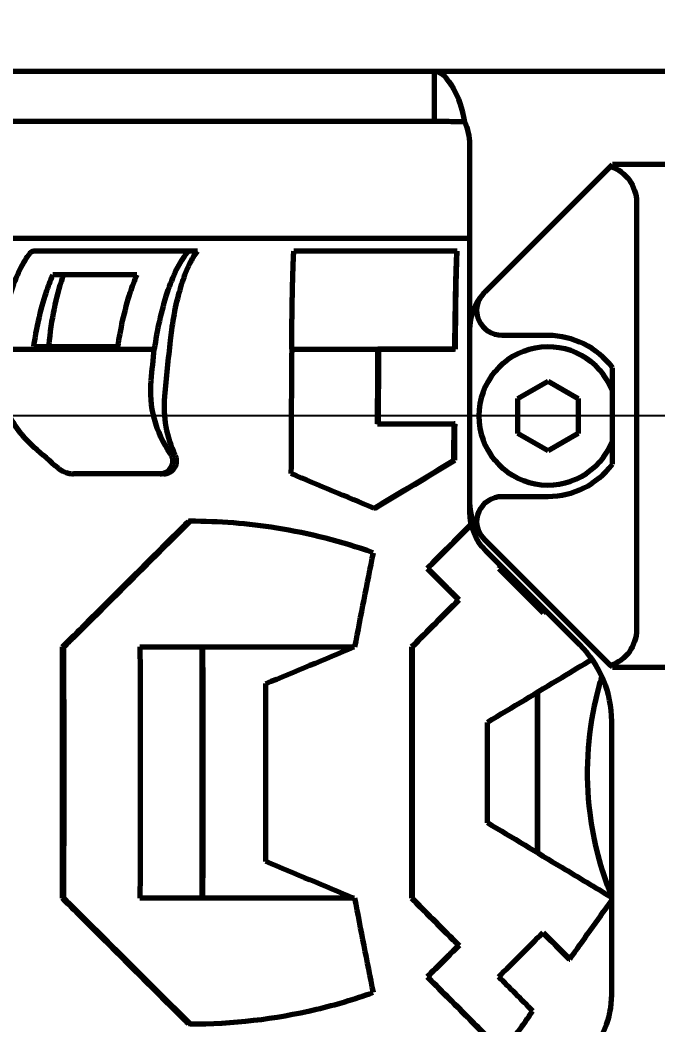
# Model space of a CAD drawing. Header units: millimetres. Extents: x 0 to 1189, y 0 to 841.
# Drawn here: x 562.29 to 587.65, y 663.66 to 703.63 of the extents above; entities that cross this region are included whole.
import ezdxf

# ---------------------------------------------------------------- set-up
doc = ezdxf.new("R2010")
doc.units = ezdxf.units.MM
doc.header["$LTSCALE"] = 0.75
doc.layers.add('FD_Dimensions', color=7, linetype='Continuous', lineweight=35)
doc.layers.add('Visible', color=7, linetype='Continuous', lineweight=70)
doc.styles.get("Standard").update_dxf_attribs({"font": 'arial.ttf'})
doc.dimstyles.new('Dim-ISO-25', dxfattribs={"dimtxt": 3.5, "dimasz": 3.5, "dimexe": 2.1, "dimexo": 2.1, "dimgap": 1.4, "dimtad": 1, "dimzin": 12, "dimdsep": 46, "dimtxsty": 'Standard', "dimcen": 0, "dimazin": 3, "dimtp": 0.1, "dimtm": 0.1, "dimtfac": 0.714286, "dimtmove": 0, "dimatfit": 3, "dimfxl": 1, "dimtzin": 12, "dimarcsym": 0})

# ---------------------------------------------------------------- blocks, each defined once
blk = doc.blocks.new('*D22')
at = {"layer": 'Defpoints', "color": 0, "transparency": 16777216}
for p in [(782.392664, 721.546639), (539.216927, 643.8848), (782.392664, 643.8848)]:
    blk.add_point(p, dxfattribs=at)
at = {"layer": 'FD_Dimensions', "color": 0, "lineweight": -2, "transparency": 16777216}
for p, q in [((539.216927, 645.9848), (539.216927, 723.646639)), ((782.392664, 645.9848), (782.392664, 723.646639)), ((542.716927, 721.546639), (778.892664, 721.546639))]:
    blk.add_line(p, q, dxfattribs=at)
at = {"layer": 'FD_Dimensions', "color": 0, "transparency": 16777216}
for points in [[(542.716927, 722.129972), (542.716927, 720.963305), (539.216927, 721.546639)], [(778.892664, 722.129972), (778.892664, 720.963305), (782.392664, 721.546639)]]:
    blk.add_solid(points, dxfattribs=at)
at = {"layer": 'FD_Dimensions', "color": 0, "transparency": 16777216, "insert": (660.804796, 724.734838), "char_height": 3.5, "attachment_point": 5}
blk.add_mtext('243.18', dxfattribs=at)
blk = doc.blocks.new('*D23')
at = {"layer": 'Defpoints', "color": 0, "transparency": 16777216}
for p in [(787.031087, 730.453835), (534.578504, 673.694799), (787.031087, 673.694799)]:
    blk.add_point(p, dxfattribs=at)
at = {"layer": 'FD_Dimensions', "color": 0, "lineweight": -2, "transparency": 16777216}
for p, q in [((534.578504, 675.794799), (534.578504, 732.553835)), ((787.031087, 675.794799), (787.031087, 732.553835)), ((538.078504, 730.453835), (783.531087, 730.453835))]:
    blk.add_line(p, q, dxfattribs=at)
at = {"layer": 'FD_Dimensions', "color": 0, "transparency": 16777216}
for points in [[(538.078504, 731.037168), (538.078504, 729.870501), (534.578504, 730.453835)], [(783.531087, 731.037168), (783.531087, 729.870501), (787.031087, 730.453835)]]:
    blk.add_solid(points, dxfattribs=at)
at = {"layer": 'FD_Dimensions', "color": 0, "transparency": 16777216, "insert": (660.804796, 733.64084), "char_height": 3.5, "attachment_point": 5}
blk.add_mtext('252.45', dxfattribs=at)
blk = doc.blocks.new('*D24')
at = {"layer": 'Defpoints', "color": 0, "transparency": 16777216}
for p in [(767.666705, 712.0948), (553.627143, 701.5948), (767.666705, 701.5948)]:
    blk.add_point(p, dxfattribs=at)
at = {"layer": 'FD_Dimensions', "color": 0, "lineweight": -2, "transparency": 16777216}
for p, q in [((553.627143, 703.6948), (553.627143, 714.1948)), ((767.666705, 703.6948), (767.666705, 714.1948)), ((557.127143, 712.0948), (764.166705, 712.0948))]:
    blk.add_line(p, q, dxfattribs=at)
at = {"layer": 'FD_Dimensions', "color": 0, "transparency": 16777216}
for points in [[(557.127143, 712.678134), (557.127143, 711.511467), (553.627143, 712.0948)], [(764.166705, 712.678134), (764.166705, 711.511467), (767.666705, 712.0948)]]:
    blk.add_solid(points, dxfattribs=at)
at = {"layer": 'FD_Dimensions', "color": 0, "transparency": 16777216, "insert": (660.646924, 715.281806), "char_height": 3.5, "attachment_point": 5}
blk.add_mtext('214.04', dxfattribs=at)
blk = doc.blocks.new('*D25')
at = {"layer": 'Defpoints', "color": 0, "transparency": 16777216}
for p in [(639.804796, 687.8848), (463.566121, 484.8848), (639.804796, 484.8848)]:
    blk.add_point(p, dxfattribs=at)
at = {"layer": 'FD_Dimensions', "color": 0, "lineweight": -2, "transparency": 16777216}
for p, q in [((637.704796, 687.8848), (461.466121, 687.8848)), ((463.566121, 684.3848), (463.566121, 488.3848)), ((637.704796, 484.8848), (461.466121, 484.8848))]:
    blk.add_line(p, q, dxfattribs=at)
at = {"layer": 'FD_Dimensions', "color": 0, "transparency": 16777216}
for points in [[(462.982788, 684.3848), (464.149454, 684.3848), (463.566121, 687.8848)], [(462.982788, 488.3848), (464.149454, 488.3848), (463.566121, 484.8848)]]:
    blk.add_solid(points, dxfattribs=at)
at = {"layer": 'FD_Dimensions', "color": 0, "transparency": 16777216, "insert": (460.377922, 586.3848), "char_height": 3.5, "attachment_point": 5, "rotation": 90}
blk.add_mtext('203', dxfattribs=at)

msp = doc.modelspace()

# ---------------------------------------------------------------- linework, layer by layer
at = {"layer": 'Visible'}
for p, q in [((560.781, 701.595), (573.798, 701.595)), ((573.798, 701.595), (576.344, 701.595)), ((576.344, 701.595), (578.767, 701.595)), ((578.767, 701.595), (742.843, 701.595)), ((578.767, 700.475), (578.767, 701.595)), ((578.767, 699.595), (578.767, 700.475)), ((573.798, 699.595), (560.781, 699.595)), ((576.344, 699.595), (573.798, 699.595)), ((578.767, 699.595), (576.344, 699.595)), ((580.165, 698.69), (580.165, 691.31)), ((580.797, 692.837), (585.771, 697.811)), ((585.771, 697.811), (585.845, 697.885)), ((588.505, 697.885), (585.845, 697.885)), ((586.805, 696.385), (586.805, 679.385)), ((580.165, 694.945), (544.651, 694.945)), ((569.047, 694.445), (562.821, 694.445)), ((569.344, 694.445), (569.047, 694.445)), ((579.656, 694.445), (573.18, 694.445)), ((579.675, 694.445), (579.656, 694.445)), ((566.934, 693.495), (563.598, 693.495)), ((580.165, 691.31), (580.165, 684.46)), ((583.285, 691.085), (581.461, 691.085)), ((561.416, 690.546), (567.629, 690.546)), ((562.838, 690.642), (566.17, 690.642)), ((573.092, 690.546), (579.567, 690.546)), ((579.567, 690.535), (576.523, 690.535)), ((579.567, 690.535), (579.567, 690.546)), ((579.606, 690.535), (579.567, 690.535)), ((585.845, 685.965), (585.845, 689.805)), ((582.085, 688.578), (583.285, 689.27)), ((583.285, 689.27), (584.485, 688.578)), ((582.085, 687.192), (582.085, 688.578)), ((584.485, 688.578), (584.485, 687.192)), ((576.506, 687.565), (579.55, 687.565)), ((579.588, 687.565), (579.55, 687.565)), ((583.285, 686.499), (582.085, 687.192)), ((584.485, 687.192), (583.285, 686.499)), ((579.58, 686.121), (579.543, 686.121)), ((567.865, 685.585), (564.42, 685.585)), ((568.012, 685.585), (567.865, 685.585)), ((580.165, 684.46), (580.165, 684.06)), ((581.461, 684.685), (583.285, 684.685)), ((576.408, 684.217), (576.372, 684.217)), ((569.051, 683.695), (568.993, 683.695)), ((585.771, 677.959), (580.797, 682.932)), ((580.797, 682.532), (584.539, 678.79)), ((578.476, 681.82), (578.502, 681.82)), ((579.727, 680.57), (579.753, 680.57)), ((563.975, 678.695), (564.034, 678.695)), ((567.06, 678.695), (575.591, 678.695)), ((577.857, 678.695), (577.882, 678.695)), ((585.845, 677.885), (585.771, 677.959)), ((585.845, 677.885), (588.505, 677.885)), ((585.805, 675.735), (585.805, 664.859)), ((563.975, 668.695), (564.034, 668.695)), ((575.591, 668.695), (567.06, 668.695)), ((577.857, 668.695), (577.882, 668.695)), ((579.727, 666.82), (579.753, 666.82)), ((584.123, 666.277), (584.148, 666.277)), ((578.476, 665.57), (578.502, 665.57)), ((569.051, 663.695), (568.993, 663.695))]:
    msp.add_line(p, q, dxfattribs=at)
at = {"layer": 'Visible', "extrusion": (0, 0, -1)}
for centre, radius, start, end in [((-578.005, 698.69), 2.16, 155.5302, 180), ((-581.485, 675.735), 4.32, 135, 180), ((-582.245, 664.859), 3.56, 180, 225)]:
    msp.add_arc(centre, radius, start, end, dxfattribs=at)
at = {"layer": 'Visible'}
for centre, radius, start, end in [((582.325, 691.31), 2.16, 138.099, 180), ((583.285, 687.885), 2.75, 21.423, 338.577), ((582.325, 684.46), 2.16, 180, 221.901), ((582.325, 684.06), 2.16, 180, 225)]:
    msp.add_arc(centre, radius, start, end, dxfattribs=at)
at = {"layer": 'Visible', "extrusion": (0, 0, -1)}
for centre, major_axis, ratio, start_param, end_param in [((585.305, 696.385), (-1.061, 1.061), 1, 1.101175, 2.356194), ((562.821, 693.443), (0, 1.002), 0.328594, -0.398314, 0.000055), ((573.18, 693.443), (0, 1.002), 0.020654, -0.398355, 0.000014), ((565.303, 689.054), (0, 5.891), 0.328579, -1.253794, -0.716888), ((581.461, 692.085), (-0.707, 0.707), 1, 3.926991, 6.229098), ((582.325, 691.31), (-1.527, 1.527), 1, 6.229098, 6.283185), ((572.068, 682.231), (2.054, 38.058), 0.24335, -1.3611, -1.354399), ((585.32, 673.707), (-0.001, 54.642), 0.328623, -1.293451, -1.250884), ((580.678, 673.709), (0, 54.634), 0.020629, -1.257725, -1.250889), ((585.324, 673.705), (0, 56.426), 0.328584, -1.290878, -1.267701), ((577.645, 673.696), (0, 56.838), 0.02066, -1.324304, -1.270013), ((577.643, 673.696), (0, 55.083), 0.020629, -1.316284, -1.260118), ((580.68, 673.7), (0, 56.445), 0.020644, -1.348927, -1.322619), ((580.678, 673.701), (0, 54.664), 0.020629, -1.34159, -1.314373), ((581.461, 683.685), (-0.707, 0.707), 1, 4.766476, 7.068583), ((582.325, 684.46), (-1.527, 1.527), 1, 4.712389, 4.766476), ((572.926, 674.222), (10.994, 54.945), 0.031093, 1.414362, 1.483085), ((579.653, 679.999), (-31.944, 31.941), 0.010087, 1.523859, 1.563022), ((574.13, 675.283), (33.359, 33.355), 0.010087, 1.360644, 1.363464), ((575.622, 673.235), (31.996, 31.993), 0.010056, 1.342642, 1.345608), ((585.305, 679.385), (1.061, 1.061), 1, 0.785398, 2.040417), ((577.074, 673.695), (0, 55.091), 0.014275, 1.479912, 1.66168), ((577.074, 673.695), (0, 56.845), 0.014275, 1.482724, 1.658869), ((582.077, 673.695), (0, 55.296), 0.014275, 1.513013, 1.62858), ((572.926, 673.167), (-10.994, 54.945), 0.031093, 1.658508, 1.72723), ((573.963, 671.942), (-33.507, 33.503), 0.010072, 1.677951, 1.734363), ((575.622, 674.155), (-31.996, 31.993), 0.010056, 1.795985, 1.829638), ((575.617, 674.157), (-33.294, 33.291), 0.010083, 1.787169, 1.819835), ((579.653, 667.39), (31.944, 31.941), 0.010087, 1.578571, 1.617734), ((579.686, 667.425), (33.229, 33.226), 0.010109, 1.578898, 1.616545)]:
    msp.add_ellipse(centre, major_axis=major_axis, ratio=ratio, start_param=start_param, end_param=end_param, dxfattribs=at)
at = {"layer": 'Visible'}
for centre, major_axis, ratio, start_param, end_param in [((583.285, 687.885), (2.263, 2.263), 1, 6.141288, 7.068583), ((577.657, 677.2), (-34.994, 29.044), 0.052235, 1.17785, 1.207315), ((583.285, 687.885), (-2.263, 2.263), 1, 2.356194, 3.28349), ((578.327, 683.759), (-38.381, 16), 0.007926, 1.436551, 1.523117), ((579.686, 679.965), (-33.229, 33.226), 0.010109, -1.562695, -1.525047), ((573.963, 675.447), (33.507, 33.503), 0.010072, -1.463642, -1.40723), ((575.617, 673.233), (33.294, 33.291), 0.010083, -1.354424, -1.351579), ((573.821, 678.514), (38.354, 15.973), 0.012153, 4.66151, 4.752857), ((580.075, 673.695), (0, 56.484), 0.014275, 4.676973, 4.747805), ((573.821, 668.875), (-38.354, 15.973), 0.012153, 4.671921, 4.763268), ((574.13, 672.107), (-33.359, 33.355), 0.010087, 4.463302, 4.505057), ((583.103, 665.794), (28.44, 40.018), 0.01166, 4.6397, 4.681094)]:
    msp.add_ellipse(centre, major_axis=major_axis, ratio=ratio, start_param=start_param, end_param=end_param, dxfattribs=at)
for points in [[(578.767, 701.595), (579.022, 701.595), (579.277, 701.333), (579.532, 700.896)], [(579.532, 700.896), (579.715, 700.584), (579.864, 700.115), (579.971, 699.585)], [(579.532, 699.591), (579.277, 699.593), (579.022, 699.595), (578.767, 699.595)], [(579.971, 699.585), (579.864, 699.587), (579.715, 699.59), (579.532, 699.591)], [(573.092, 690.546), (573.081, 688.962), (573.072, 687.298), (573.065, 685.598)], [(576.372, 684.217), (577.412, 684.843), (578.476, 685.481), (579.543, 686.121)], [(576.408, 684.217), (577.45, 684.843), (578.514, 685.482), (579.58, 686.121)], [(581.326, 681.82), (581.913, 681.233), (582.503, 680.642), (583.093, 680.052)], [(584.148, 666.277), (584.684, 667.03), (585.239, 667.813), (585.805, 668.611)], [(581.326, 665.57), (581.913, 666.157), (582.503, 666.747), (583.093, 667.338)]]:
    msp.add_open_spline(points, degree=3, dxfattribs=at)
for points, knots in [([(561.416, 690.546), (561.47, 690.919), (561.539, 691.304), (561.709, 692.079), (561.814, 692.462), (562.025, 693.106), (562.151, 693.426), (562.418, 693.968), (562.559, 694.194), (562.693, 694.366)], [-4.0816675, -4.0816675, -4.0816675, -4.0816675, -3.9618291, -3.9618291, -3.8252836, -3.8252836, -3.6886674, -3.6886674, -3.5563533, -3.5563533, -3.5563533, -3.5563533]), ([(568.918, 694.366), (568.781, 694.193), (568.638, 693.965), (568.367, 693.418), (568.24, 693.097), (568.027, 692.452), (567.922, 692.07), (567.751, 691.298), (567.683, 690.917), (567.629, 690.546)], [-0.8176817, -0.8176817, -0.8176817, -0.8176817, -0.683213, -0.683213, -0.5456153, -0.5456153, -0.4089137, -0.4089137, -0.2898807, -0.2898807, -0.2898807, -0.2898807]), ([(568.274, 690.89), (568.29, 691.032), (568.307, 691.169), (568.37, 691.636), (568.432, 691.989), (568.577, 692.648), (568.662, 692.953), (568.832, 693.468), (568.934, 693.725), (569.141, 694.143), (569.244, 694.312), (569.344, 694.445)], [0.1749452, 0.1749452, 0.1749452, 0.1749452, 0.2173491, 0.2173491, 0.3265611, 0.3265611, 0.4357731, 0.4357731, 0.5457679, 0.5457679, 0.6437449, 0.6437449, 0.6437449, 0.6437449]), ([(569.047, 694.445), (569.006, 694.445), (568.957, 694.416), (568.919, 694.367), (568.918, 694.367), (568.918, 694.366)], [0.44681284, 0.44681284, 0.44681284, 0.44681284, 0.48438099, 0.48438099, 0.4848196, 0.4848196, 0.4848196, 0.4848196]), ([(573.092, 690.546), (573.095, 690.919), (573.099, 691.304), (573.11, 692.079), (573.116, 692.462), (573.13, 693.106), (573.138, 693.426), (573.154, 693.968), (573.163, 694.194), (573.172, 694.366)], [0.2897036, 0.2897036, 0.2897036, 0.2897036, 0.409542, 0.409542, 0.5460875, 0.5460875, 0.6827036, 0.6827036, 0.8150178, 0.8150178, 0.8150178, 0.8150178]), ([(579.648, 694.366), (579.64, 694.193), (579.631, 693.965), (579.614, 693.418), (579.606, 693.097), (579.592, 692.452), (579.586, 692.07), (579.575, 691.298), (579.571, 690.917), (579.567, 690.546)], [3.5813627, 3.5813627, 3.5813627, 3.5813627, 3.7158313, 3.7158313, 3.8534291, 3.8534291, 3.9901307, 3.9901307, 4.1091636, 4.1091636, 4.1091636, 4.1091636]), ([(579.608, 690.89), (579.609, 691.032), (579.61, 691.169), (579.614, 691.636), (579.618, 691.989), (579.627, 692.648), (579.632, 692.953), (579.643, 693.468), (579.649, 693.725), (579.662, 694.143), (579.669, 694.312), (579.675, 694.445)], [0.1749452, 0.1749452, 0.1749452, 0.1749452, 0.2173491, 0.2173491, 0.3265611, 0.3265611, 0.4357731, 0.4357731, 0.5457679, 0.5457679, 0.6437449, 0.6437449, 0.6437449, 0.6437449]), ([(579.656, 694.445), (579.654, 694.445), (579.651, 694.416), (579.648, 694.367), (579.648, 694.367), (579.648, 694.366)], [0.44681284, 0.44681284, 0.44681284, 0.44681284, 0.48438099, 0.48438099, 0.4848196, 0.4848196, 0.4848196, 0.4848196]), ([(562.838, 690.642), (562.89, 690.985), (562.953, 691.335), (563.117, 692.08), (563.222, 692.463), (563.408, 693.029), (563.499, 693.271), (563.598, 693.495)], [-4.069161, -4.069161, -4.069161, -4.069161, -3.9594341, -3.9594341, -3.8229021, -3.8229021, -3.7194059, -3.7194059, -3.7194059, -3.7194059]), ([(566.934, 693.495), (566.834, 693.27), (566.741, 693.025), (566.554, 692.458), (566.449, 692.075), (566.286, 691.332), (566.222, 690.983), (566.17, 690.642)], [-0.6503544, -0.6503544, -0.6503544, -0.6503544, -0.5458766, -0.5458766, -0.409261, -0.409261, -0.2999653, -0.2999653, -0.2999653, -0.2999653]), ([(561.403, 690.423), (561.389, 690.284), (561.381, 690.144), (561.371, 689.372), (561.489, 688.755), (561.964, 687.629), (562.313, 687.13), (562.79, 686.69), (562.823, 686.661), (562.856, 686.632)], [2.3628766, 2.3628766, 2.3628766, 2.3628766, 2.4067943, 2.4067943, 2.6057136, 2.6057136, 2.8021395, 2.8021395, 2.8164491, 2.8164491, 2.8164491, 2.8164491]), ([(568.279, 686.379), (567.984, 686.801), (567.765, 687.269), (567.5, 688.262), (567.457, 688.778), (567.505, 689.294)], [-0.3219243, -0.3219243, -0.3219243, -0.3219243, -0.1609373, -0.1609373, 0, 0, 0, 0]), ([(568.468, 686.307), (568.297, 686.673), (568.172, 687.059), (568.03, 687.851), (568.012, 688.253), (568.049, 688.658), (568.049, 688.663), (568.049, 688.667)], [-0.2529301, -0.2529301, -0.2529301, -0.2529301, -0.1264637, -0.1264637, -0.0014004, -0.0014004, 0, 0, 0, 0]), ([(567.865, 685.585), (567.9, 685.585), (567.935, 685.589), (568.015, 685.607), (568.06, 685.623), (568.158, 685.677), (568.209, 685.719), (568.289, 685.816), (568.319, 685.869), (568.36, 685.986), (568.37, 686.05), (568.365, 686.181), (568.349, 686.248), (568.308, 686.333), (568.294, 686.357), (568.279, 686.379)], [0.0011854, 0.0011854, 0.0011854, 0.0011854, 0.0118921, 0.0118921, 0.0261366, 0.0261366, 0.045713, 0.045713, 0.0638758, 0.0638758, 0.0833592, 0.0833592, 0.1044028, 0.1044028, 0.1129139, 0.1129139, 0.1129139, 0.1129139]), ([(568.012, 685.585), (568.047, 685.585), (568.081, 685.589), (568.162, 685.607), (568.206, 685.623), (568.305, 685.677), (568.356, 685.719), (568.436, 685.816), (568.466, 685.868), (568.507, 685.985), (568.517, 686.049), (568.512, 686.18), (568.496, 686.246), (568.468, 686.307)], [0.0012841, 0.0012841, 0.0012841, 0.0012841, 0.0119664, 0.0119664, 0.0262367, 0.0262367, 0.0457703, 0.0457703, 0.0639225, 0.0639225, 0.0834241, 0.0834241, 0.1043282, 0.1043282, 0.1043282, 0.1043282]), ([(563.797, 685.817), (563.838, 685.782), (563.882, 685.75), (564.013, 685.671), (564.105, 685.633), (564.259, 685.597), (564.318, 685.589), (564.377, 685.586), (564.391, 685.586), (564.406, 685.585), (564.42, 685.585)], [0.57737748, 0.57737748, 0.57737748, 0.57737748, 0.59475125, 0.59475125, 0.62625191, 0.62625191, 0.6448508, 0.6448508, 0.6448508, 0.64934478, 0.64934478, 0.64934478, 0.64934478]), ([(563.975, 678.695), (564.271, 678.988), (564.568, 679.283), (566.161, 680.867), (567.489, 682.19), (568.873, 683.575), (568.933, 683.635), (568.993, 683.695)], [16.6833676, 16.6833676, 16.6833676, 16.6833676, 16.8031599, 16.8031599, 17.3212731, 17.3212731, 17.3447499, 17.3447499, 17.3447499, 17.3447499]), ([(564.034, 678.695), (564.155, 678.815), (564.277, 678.936), (565.749, 680.399), (567.136, 681.781), (568.697, 683.341), (568.874, 683.518), (569.051, 683.695)], [-6.7908419, -6.7908419, -6.7908419, -6.7908419, -6.742069, -6.742069, -6.2007054, -6.2007054, -6.1314654, -6.1314654, -6.1314654, -6.1314654]), ([(576.326, 682.445), (575.081, 682.887), (573.799, 683.213), (571.351, 683.605), (570.199, 683.695), (569.051, 683.695)], [11.0190937, 11.0190937, 11.0190937, 11.0190937, 11.4175674, 11.4175674, 11.7676704, 11.7676704, 11.7676704, 11.7676704]), ([(580.221, 683.571), (579.961, 683.31), (579.702, 683.05), (579.12, 682.465), (578.797, 682.142), (578.476, 681.82)], [5.1177666, 5.1177666, 5.1177666, 5.1177666, 5.2230235, 5.2230235, 5.3543278, 5.3543278, 5.3543278, 5.3543278]), ([(578.502, 681.82), (578.876, 682.195), (579.252, 682.573), (579.828, 683.151), (580.027, 683.35), (580.226, 683.55)], [6.9396716, 6.9396716, 6.9396716, 6.9396716, 7.0928763, 7.0928763, 7.1735887, 7.1735887, 7.1735887, 7.1735887]), ([(579.727, 680.57), (579.653, 680.495), (579.579, 680.421), (578.952, 679.792), (578.402, 679.241), (577.857, 678.695)], [5.3380025, 5.3380025, 5.3380025, 5.3380025, 5.367956, 5.367956, 5.5912569, 5.5912569, 5.5912569, 5.5912569]), ([(563.975, 668.695), (563.981, 670.412), (563.983, 672.105), (563.983, 675.285), (563.981, 676.977), (563.975, 678.695)], [18.0059202, 18.0059202, 18.0059202, 18.0059202, 18.4829061, 18.4829061, 18.9598921, 18.9598921, 18.9598921, 18.9598921]), ([(564.034, 668.695), (564.039, 670.412), (564.042, 672.102), (564.042, 675.287), (564.039, 676.978), (564.034, 678.695)], [-6.920639, -6.920639, -6.920639, -6.920639, -6.4429476, -6.4429476, -5.9652563, -5.9652563, -5.9652563, -5.9652563]), ([(567.06, 678.695), (567.064, 676.978), (567.067, 675.29), (567.067, 672.099), (567.064, 670.411), (567.06, 668.695)], [-20.2998931, -20.2998931, -20.2998931, -20.2998931, -19.8212787, -19.8212787, -19.3426644, -19.3426644, -19.3426644, -19.3426644]), ([(569.518, 678.695), (569.523, 676.979), (569.525, 675.291), (569.525, 672.099), (569.523, 670.411), (569.518, 668.695)], [-19.817453, -19.817453, -19.817453, -19.817453, -19.3387186, -19.3387186, -18.8599842, -18.8599842, -18.8599842, -18.8599842]), ([(569.551, 678.695), (569.555, 676.979), (569.558, 675.292), (569.558, 672.098), (569.555, 670.411), (569.551, 668.695)], [-7.07885, -7.07885, -7.07885, -7.07885, -6.5997659, -6.5997659, -6.1206818, -6.1206818, -6.1206818, -6.1206818]), ([(585.036, 678.195), (584.638, 677.956), (584.237, 677.714), (582.855, 676.882), (581.865, 676.287), (580.881, 675.695)], [17.5002818, 17.5002818, 17.5002818, 17.5002818, 17.632683, 17.632683, 17.9554931, 17.9554931, 17.9554931, 17.9554931]), ([(572.064, 670.153), (572.067, 671.364), (572.068, 672.551), (572.068, 674.838), (572.067, 676.026), (572.064, 677.236)], [-20.3932221, -20.3932221, -20.3932221, -20.3932221, -20.0502167, -20.0502167, -19.7072114, -19.7072114, -19.7072114, -19.7072114]), ([(585.805, 668.814), (585.386, 669.855), (585.099, 670.956), (584.771, 673.611), (584.853, 675.151), (585.263, 676.929), (585.34, 677.218), (585.427, 677.503)], [-4.5908974, -4.5908974, -4.5908974, -4.5908974, -4.2919798, -4.2919798, -3.8917813, -3.8917813, -3.8128808, -3.8128808, -3.8128808, -3.8128808]), ([(582.85, 676.88), (582.851, 675.791), (582.852, 674.724), (582.852, 672.666), (582.851, 671.599), (582.85, 670.51)], [-19.6473932, -19.6473932, -19.6473932, -19.6473932, -19.3387186, -19.3387186, -19.0300441, -19.0300441, -19.0300441, -19.0300441]), ([(585.805, 668.731), (585.155, 669.123), (584.497, 669.519), (582.855, 670.508), (581.865, 671.103), (580.881, 671.695)], [-19.5403911, -19.5403911, -19.5403911, -19.5403911, -19.3224133, -19.3224133, -18.9996033, -18.9996033, -18.9996033, -18.9996033]), ([(568.993, 663.695), (568.933, 663.755), (568.873, 663.815), (567.489, 665.199), (566.161, 666.523), (564.568, 668.106), (564.271, 668.402), (563.975, 668.695)], [17.4746476, 17.4746476, 17.4746476, 17.4746476, 17.4981244, 17.4981244, 18.0162376, 18.0162376, 18.1360299, 18.1360299, 18.1360299, 18.1360299]), ([(569.051, 663.695), (568.874, 663.872), (568.697, 664.049), (567.136, 665.609), (565.749, 666.991), (564.277, 668.454), (564.155, 668.575), (564.034, 668.695)], [-6.0159843, -6.0159843, -6.0159843, -6.0159843, -5.9467443, -5.9467443, -5.4053806, -5.4053806, -5.3566078, -5.3566078, -5.3566078, -5.3566078]), ([(577.857, 668.695), (578.402, 668.149), (578.952, 667.597), (579.579, 666.969), (579.653, 666.894), (579.727, 666.82)], [6.4700001, 6.4700001, 6.4700001, 6.4700001, 6.693301, 6.693301, 6.7232545, 6.7232545, 6.7232545, 6.7232545]), ([(578.476, 665.57), (578.797, 665.248), (579.12, 664.924), (580.12, 663.92), (580.8, 663.237), (581.477, 662.557)], [6.6749509, 6.6749509, 6.6749509, 6.6749509, 6.8062552, 6.8062552, 7.0814117, 7.0814117, 7.0814117, 7.0814117]), ([(578.502, 665.57), (578.876, 665.194), (579.252, 664.817), (580.253, 663.813), (580.879, 663.184), (581.503, 662.557)], [-5.6143586, -5.6143586, -5.6143586, -5.6143586, -5.4611539, -5.4611539, -5.2078164, -5.2078164, -5.2078164, -5.2078164]), ([(569.051, 663.695), (570.735, 663.695), (572.422, 663.889), (574.84, 664.462), (575.59, 664.684), (576.326, 664.945)], [2.3083419, 2.3083419, 2.3083419, 2.3083419, 2.8208083, 2.8208083, 3.0565445, 3.0565445, 3.0565445, 3.0565445])]:
    msp.add_open_spline(points, degree=3, knots=knots, dxfattribs=at)

# ---------------------------------------------------------------- dimensions: what is measured, and where the dimension line sits
at = {"layer": 'FD_Dimensions'}
for base, p1, p2, picture, middle in [((787.031, 730.454), (534.579, 673.695), (787.031, 673.695), '*D23', (660.805, 733.641)), ((767.667, 712.095), (553.627, 701.595), (767.667, 701.595), '*D24', (660.647, 715.282))]:
    dim = msp.add_linear_dim(base=base, p1=p1, p2=p2, dimstyle='Dim-ISO-25', override={"dimlfac": 1, "dimclrd": 0, "dimclre": 0}, dxfattribs=at)
    dim.commit()
    dim.dimension.update_dxf_attribs({"geometry": picture, "text_midpoint": middle})
dim = msp.add_linear_dim(base=(782.393, 721.547), p1=(539.217, 643.885), p2=(782.393, 643.885), dimstyle='Dim-ISO-25', override={"dimlfac": 1}, dxfattribs=at)
dim.commit()
dim.dimension.update_dxf_attribs({"geometry": '*D22', "text_midpoint": (660.805, 721.547), "dimtype": 160})
dim = msp.add_linear_dim(base=(463.566, 484.885), p1=(639.805, 687.885), p2=(639.805, 484.885), angle=90, dimstyle='Dim-ISO-25', override={"dimlfac": 1, "dimclrd": 0, "dimclre": 0}, dxfattribs=at)
dim.commit()
dim.dimension.update_dxf_attribs({"geometry": '*D25', "text_midpoint": (460.378, 586.385)})

doc.saveas('drawing.dxf')
